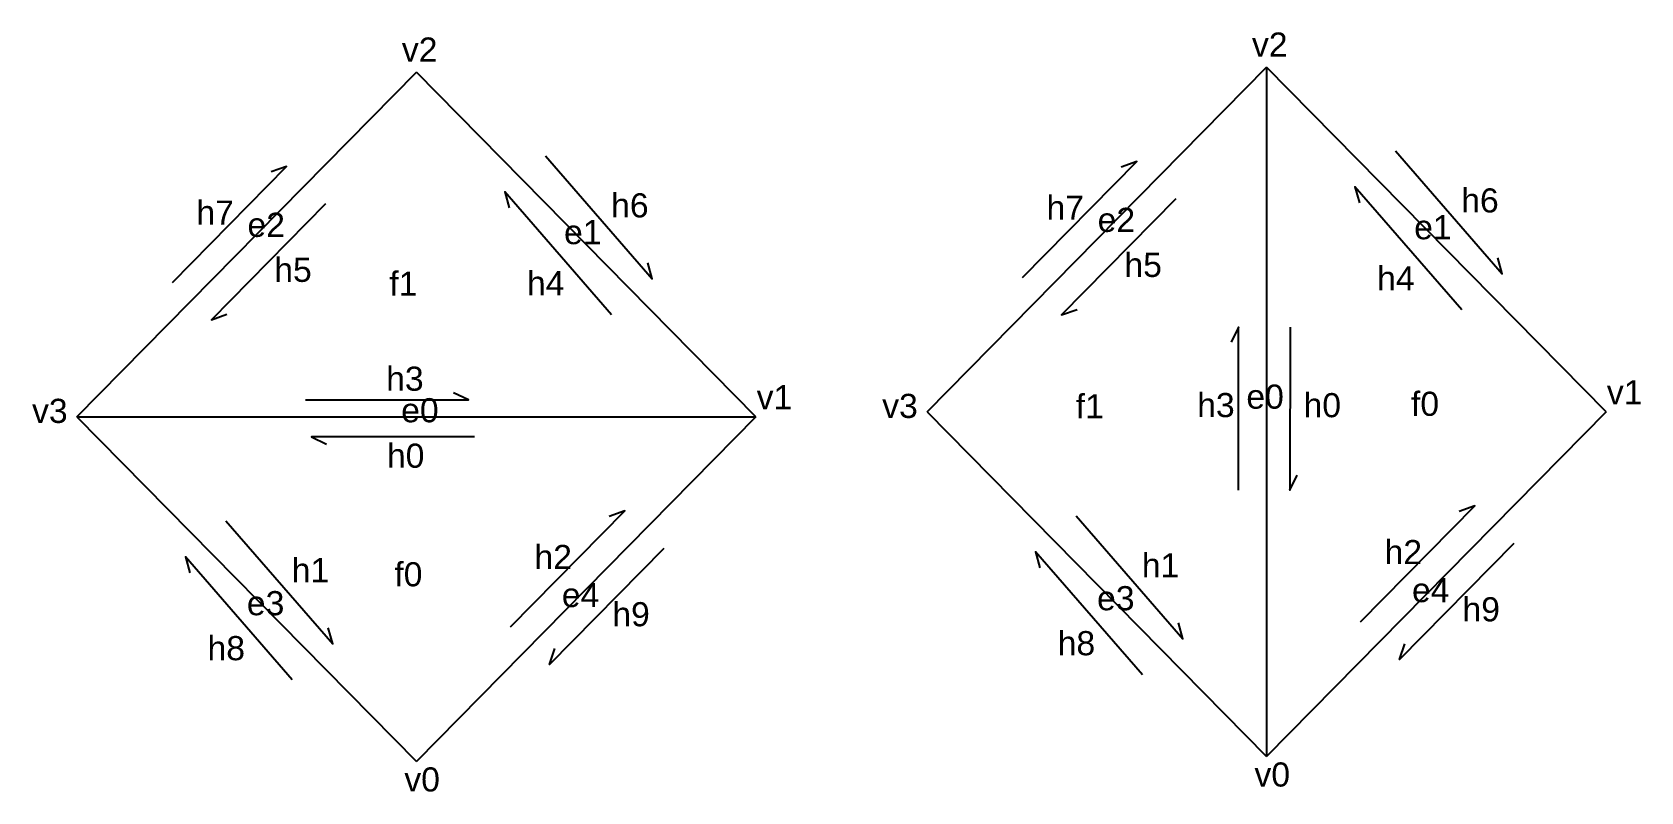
# Model space of a CAD drawing. Header units: millimetres. Extents: x 1475 to 4808, y 975 to 2549.
import ezdxf

# ---------------------------------------------------------------- set-up
doc = ezdxf.new("R2010")
doc.units = ezdxf.units.MM
doc.styles.get("Standard").update_dxf_attribs({"font": 'arial.ttf', "height": 50})

msp = doc.modelspace()

# ---------------------------------------------------------------- linework, layer by layer
for p, q in [((3329, 1762.4), (4032.5, 2476.6)), ((4736, 1762.4), (4032.5, 2476.6)), ((4032.5, 2476.6), (4032.5, 1048.1)), ((1567.4, 1752.1), (2270.9, 2466.4)), ((2974.4, 1752.1), (2270.9, 2466.4)), ((1567.4, 1752.1), (2270.9, 1037.9)), ((1567.4, 1752.1), (2974.4, 1752.1)), ((2974.4, 1752.1), (2270.9, 1037.9)), ((3329, 1762.4), (4032.5, 1048.1)), ((4736, 1762.4), (4032.5, 1048.1))]:
    msp.add_line(p, q)
for points in [[(4299.5, 2303), (4520.8, 2048.3), (4511.7, 2081.4)], [(1765.1, 2030.8), (2001.9, 2271.2), (1969.5, 2259.6)], [(2537.9, 2292.8), (2759.2, 2038), (2750.1, 2071.2)], [(3526.7, 2041.1), (3763.5, 2281.5), (3731.1, 2269.8)], [(2675.3, 1963.6), (2454, 2218.3), (2463.1, 2185.1)], [(3844.2, 2203.6), (3607.4, 1963.2), (3639.8, 1974.8)], [(4436.9, 1973.8), (4215.6, 2228.5), (4224.6, 2195.4)], [(2082.6, 2193.3), (1845.9, 1952.9), (1878.2, 1964.6)], [(3974.1, 1600.3), (3974.2, 1937.7), (3959.2, 1906.7)], [(4081.4, 1937.9), (4080.9, 1600.4), (4095.8, 1631.4)], [(2041, 1787.7), (2378.4, 1787.1), (2347.4, 1802.1)], [(2390.9, 1710.7), (2053.5, 1710.8), (2084.5, 1695.8)], [(4227.3, 1327.4), (4464.1, 1567.7), (4431.7, 1556.1)], [(1876, 1536.6), (2097.3, 1281.9), (2088.2, 1315.1)], [(2465.7, 1317.1), (2702.5, 1557.5), (2670.1, 1545.9)], [(3637.6, 1546.9), (3858.9, 1292.1), (3849.8, 1325.3)], [(2783.2, 1479.6), (2546.4, 1239.2), (2557.6, 1271.8)], [(3775, 1217.7), (3553.7, 1472.4), (3562.8, 1439.2)], [(4544.8, 1489.9), (4308, 1249.5), (4319.1, 1282)], [(2013.4, 1207.4), (1792.1, 1462.1), (1801.2, 1429)]]:
    msp.add_lwpolyline(points)

# ---------------------------------------------------------------- texts
for s, p in [('v2', (2240.6, 2488.2)), ('v2', (4002.1, 2498.5)), ('h7', (1814.8, 2150.4)), ('h6', (2674.2, 2165.4)), ('h7', (3576.4, 2160.6)), ('h6', (4435.7, 2175.6)), ('e2', (1920.7, 2125)), ('e2', (3682.3, 2135.3)), ('e1', (4338.2, 2120.1)), ('e1', (2576.6, 2109.9)), ('h5', (1976.2, 2031.8)), ('h5', (3737.8, 2042)), ('h4', (4261.4, 2014.2)), ('f1', (2214.5, 2003.2)), ('h4', (2499.8, 2004)), ('h3', (2208.1, 1806.2)), ('v1', (2975.9, 1767.9)), ('v3', (3235.9, 1749.8)), ('f1', (3636.9, 1748.9)), ('h3', (3888.6, 1751.5)), ('e0', (3990.5, 1769)), ('h0', (4109, 1751.3)), ('f0', (4331.6, 1754.2)), ('v1', (4737.5, 1778.1)), ('v3', (1474.3, 1739.5)), ('e0', (2239.2, 1740.8)), ('h0', (2209.7, 1646.6)), ('h2', (2515.4, 1436.7)), ('h1', (3773.9, 1419.5)), ('h2', (4276.9, 1446.9)), ('h1', (2012.3, 1409.3)), ('f0', (2225.1, 1400.9)), ('e4', (2572.1, 1357.9)), ('e3', (3681.1, 1351.3)), ('e4', (4333.7, 1368.1)), ('e3', (1919.5, 1341)), ('h9', (2676.7, 1318.1)), ('h9', (4438.3, 1328.3)), ('h8', (1837.9, 1247.8)), ('h8', (3599.5, 1258.1)), ('v0', (4007.3, 986)), ('v0', (2245.7, 975.8))]:
    msp.add_text(s, height=50).set_placement(p)

doc.saveas('drawing.dxf')
